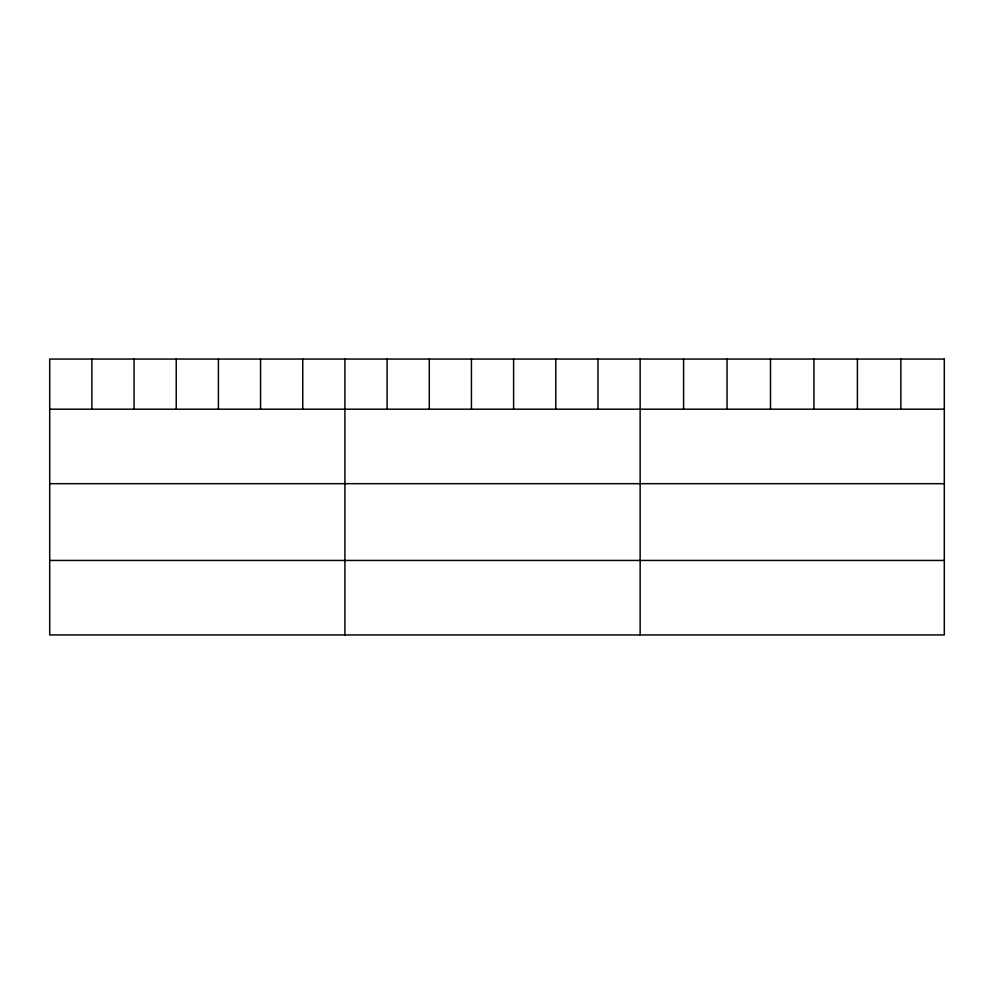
<?xml version="1.0" encoding="UTF-8"?>
<svg xmlns="http://www.w3.org/2000/svg" width="994" height="994" viewBox="0 0 994 994"><rect width="100%" height="100%" fill="white"/><g stroke="black" fill="none" stroke-linecap="round" stroke-linejoin="round"><path stroke-width="1.49" d="M49.7 409.193L944.3 409.193M49.7 483.68L944.3 483.68M49.7 560.442L944.3 560.442M900.85 359.058L900.85 409.193M857.4 359.058L857.4 409.193M813.949 359.058L813.949 409.193M770.487 359.058L770.487 409.193M727.036 359.058L727.036 409.193M683.586 359.058L683.586 409.193M640.136 359.058L640.136 634.942M597.966 359.058L597.966 409.193M555.783 359.058L555.783 409.193M513.612 359.058L513.612 409.193M471.442 359.058L471.442 409.193M429.271 359.058L429.271 409.193M387.088 359.058L387.088 409.193M344.918 359.058L344.918 634.942M302.748 359.058L302.748 409.193M260.565 359.058L260.565 409.193M218.394 359.058L218.394 409.193M176.224 359.058L176.224 409.193M134.053 359.058L134.053 409.193M91.87 359.058L91.87 409.193M944.3 359.058L49.7 359.058L49.7 634.942L944.3 634.942L944.3 359.058"/></g></svg>
